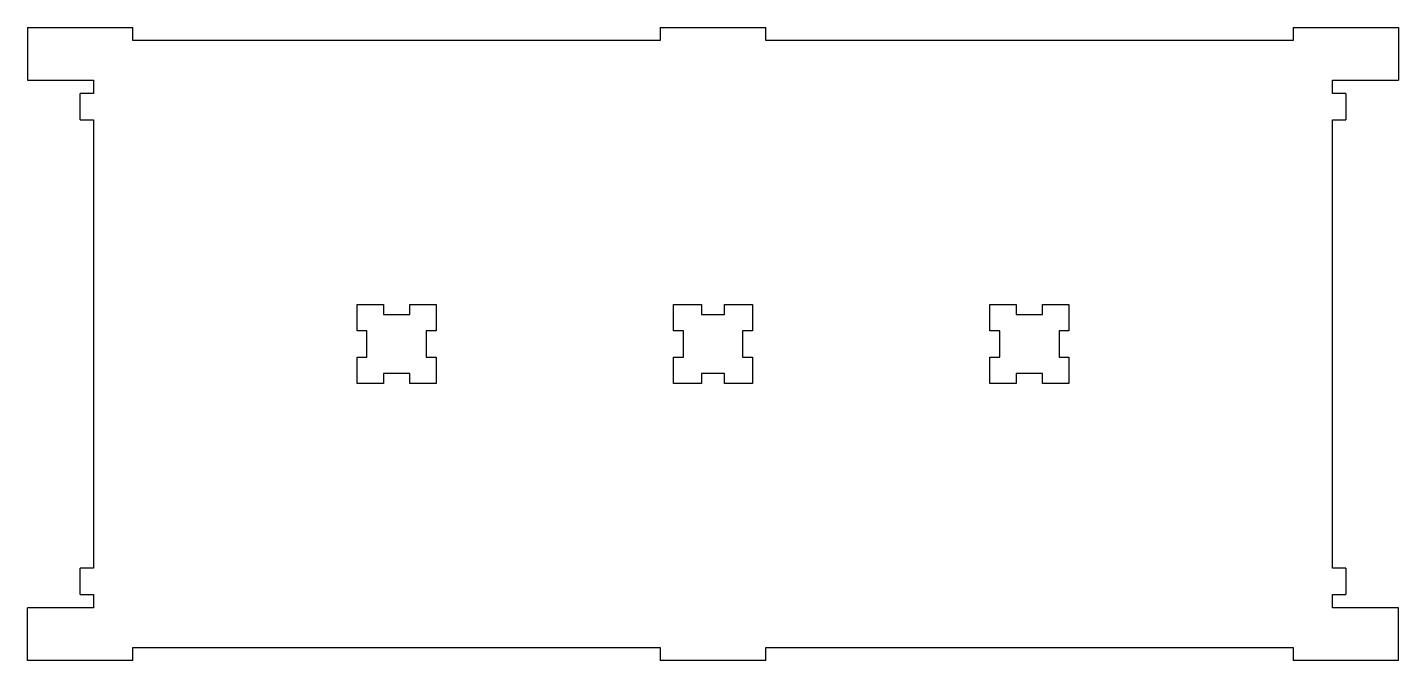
# Model space of a CAD drawing. Header units: inches. Extents: x 0 to 13, y 0 to 6.
import ezdxf

# ---------------------------------------------------------------- set-up
doc = ezdxf.new("R2010")
doc.units = ezdxf.units.IN
doc.header["$MEASUREMENT"] = 0
doc.layers.add('CUT', color=7, linetype='Continuous')

msp = doc.modelspace()

# ---------------------------------------------------------------- linework, layer by layer
at = {"layer": 'CUT'}
for p, q in [((0, 6), (1, 6)), ((0, 6), (0, 5.5)), ((1, 5.875), (1, 6)), ((6, 6), (6, 5.875)), ((6, 6), (7, 6)), ((7, 5.875), (7, 6)), ((12, 6), (13, 6)), ((12, 6), (12, 5.875)), ((13, 6), (13, 5.5)), ((6, 5.875), (1, 5.875)), ((12, 5.875), (7, 5.875)), ((0, 5.5), (0.625, 5.5)), ((0.625, 5.5), (0.625, 5.375)), ((12.375, 5.375), (12.375, 5.5)), ((12.375, 5.5), (13, 5.5)), ((0.5, 5.125), (0.5, 5.375)), ((0.625, 5.375), (0.5, 5.375)), ((12.5, 5.375), (12.375, 5.375)), ((12.5, 5.375), (12.5, 5.125)), ((0.5, 5.125), (0.625, 5.125)), ((0.625, 5.125), (0.625, 0.875)), ((12.375, 0.875), (12.375, 5.125)), ((12.375, 5.125), (12.5, 5.125)), ((3.125, 3.375), (3.375, 3.375)), ((3.125, 3.125), (3.125, 3.375)), ((3.375, 3.375), (3.375, 3.281)), ((3.375, 3.281), (3.625, 3.281)), ((3.625, 3.375), (3.875, 3.375)), ((3.625, 3.281), (3.625, 3.375)), ((3.875, 3.375), (3.875, 3.125)), ((6.125, 3.125), (6.125, 3.375)), ((6.125, 3.375), (6.39, 3.375)), ((6.39, 3.375), (6.39, 3.281)), ((6.39, 3.281), (6.61, 3.281)), ((6.61, 3.281), (6.61, 3.375)), ((6.61, 3.375), (6.875, 3.375)), ((6.875, 3.375), (6.875, 3.125)), ((9.125, 3.125), (9.125, 3.375)), ((9.125, 3.375), (9.375, 3.375)), ((9.375, 3.375), (9.375, 3.281)), ((9.375, 3.281), (9.625, 3.281)), ((9.625, 3.281), (9.625, 3.375)), ((9.625, 3.375), (9.875, 3.375)), ((9.875, 3.375), (9.875, 3.125)), ((3.219, 3.125), (3.125, 3.125)), ((3.219, 2.875), (3.219, 3.125)), ((3.781, 3.125), (3.781, 2.875)), ((3.875, 3.125), (3.781, 3.125)), ((6.219, 3.125), (6.125, 3.125)), ((6.219, 2.875), (6.219, 3.125)), ((6.875, 3.125), (6.781, 3.125)), ((6.781, 3.125), (6.781, 2.875)), ((9.219, 3.125), (9.125, 3.125)), ((9.219, 2.875), (9.219, 3.125)), ((9.875, 3.125), (9.781, 3.125)), ((9.781, 3.125), (9.781, 2.875)), ((3.125, 2.625), (3.125, 2.875)), ((3.125, 2.875), (3.219, 2.875)), ((3.781, 2.875), (3.875, 2.875)), ((3.875, 2.875), (3.875, 2.625)), ((6.125, 2.625), (6.125, 2.875)), ((6.125, 2.875), (6.219, 2.875)), ((6.781, 2.875), (6.875, 2.875)), ((6.875, 2.875), (6.875, 2.625)), ((9.125, 2.625), (9.125, 2.875)), ((9.125, 2.875), (9.219, 2.875)), ((9.781, 2.875), (9.875, 2.875)), ((9.875, 2.875), (9.875, 2.625)), ((3.375, 2.625), (3.125, 2.625)), ((3.625, 2.719), (3.375, 2.719)), ((3.375, 2.719), (3.375, 2.625)), ((3.625, 2.625), (3.625, 2.719)), ((3.875, 2.625), (3.625, 2.625)), ((6.39, 2.625), (6.125, 2.625)), ((6.39, 2.719), (6.39, 2.625)), ((6.61, 2.719), (6.39, 2.719)), ((6.61, 2.625), (6.61, 2.719)), ((6.875, 2.625), (6.61, 2.625)), ((9.375, 2.625), (9.125, 2.625)), ((9.625, 2.719), (9.375, 2.719)), ((9.375, 2.719), (9.375, 2.625)), ((9.625, 2.625), (9.625, 2.719)), ((9.875, 2.625), (9.625, 2.625)), ((0.5, 0.625), (0.5, 0.875)), ((0.625, 0.875), (0.5, 0.875)), ((12.5, 0.875), (12.375, 0.875)), ((12.5, 0.875), (12.5, 0.625)), ((0.5, 0.625), (0.625, 0.625)), ((0.625, 0.625), (0.625, 0.5)), ((12.375, 0.5), (12.375, 0.625)), ((12.375, 0.625), (12.5, 0.625)), ((0.625, 0.5), (0, 0.5)), ((0, 0), (0, 0.5)), ((13, 0.5), (12.375, 0.5)), ((13, 0), (13, 0.5)), ((1, 0), (0, 0)), ((1, 0), (1, 0.125)), ((1, 0.125), (6, 0.125)), ((6, 0.125), (6, 0)), ((7, 0), (6, 0)), ((7, 0), (7, 0.125)), ((7, 0.125), (12, 0.125)), ((12, 0.125), (12, 0)), ((13, 0), (12, 0))]:
    msp.add_line(p, q, dxfattribs=at)

doc.saveas('drawing.dxf')
